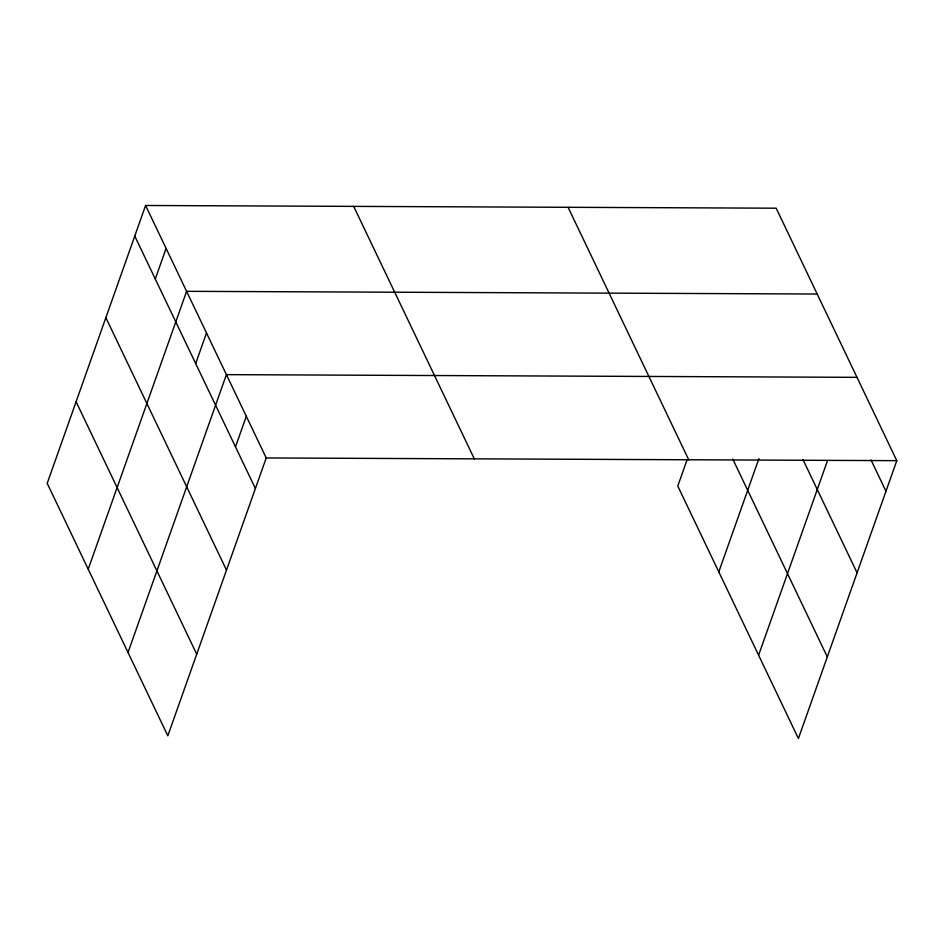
<?xml version="1.0" encoding="UTF-8"?>
<svg xmlns="http://www.w3.org/2000/svg" width="944" height="944" viewBox="0 0 944 944"><rect width="100%" height="100%" fill="white"/><g stroke="black" fill="none" stroke-linecap="round" stroke-linejoin="round"><path stroke-width="1.42" d="M145.588 205.485L47.2 483.34L167.82 735.801L266.22 457.946L145.588 205.485L776.18 208.199L896.8 460.66L798.412 738.515L677.78 486.054L687.09 459.775M155.276 278.987L166.097 248.402M88.217 569.173L186.605 291.318L817.185 294.032M195.679 363.558L206.512 332.972M128.018 652.493L226.407 374.638L856.999 377.34M235.481 446.866L246.313 416.292M718.797 571.887L758.917 458.595M758.598 655.207L827.558 460.483M266.22 457.946L896.8 460.66M871.041 459.988L885.968 491.234M802.966 459.586L857.081 572.831M732.78 459.079L827.298 656.906M568.087 207.302L688.707 459.763M353.681 206.382L474.313 458.843M134.768 236.059L255.387 488.52M105.87 317.668L226.489 570.117M76.098 401.743L196.718 654.192"/></g></svg>
